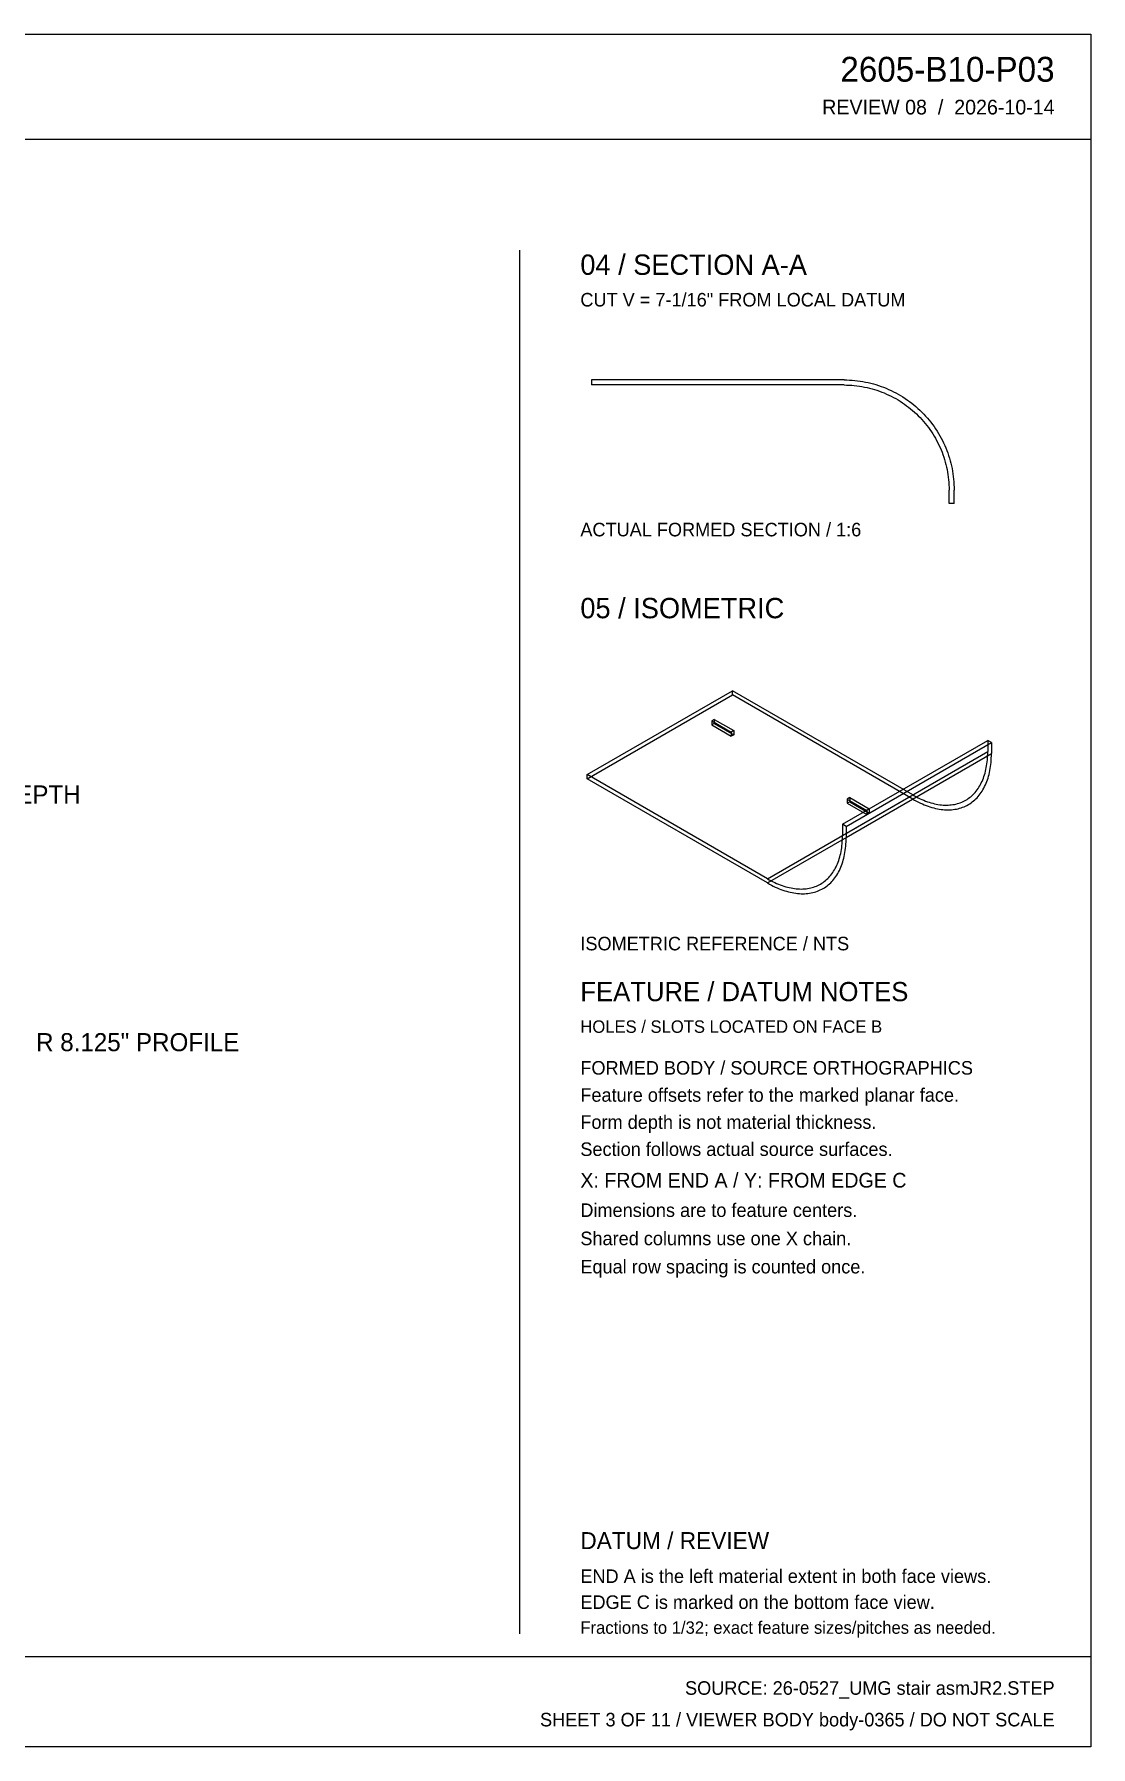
# Model space of a CAD drawing. Header units: inches. Extents: x 2 to 134, y 2 to 86.
# Drawn here: x 82.1 to 134.1, y 1.9 to 86.1 of the extents above; entities that cross this region are included whole.
import ezdxf
from ezdxf.enums import TextEntityAlignment as Align

# ---------------------------------------------------------------- set-up
doc = ezdxf.new("R2010")
doc.units = ezdxf.units.IN
doc.header["$MEASUREMENT"] = 0

msp = doc.modelspace()

# ---------------------------------------------------------------- linework, layer by layer
at = {"layer": 'OUTLINE'}
for p, q in [((1.889, 86.111), (134.111, 86.111)), ((134.111, 86.111), (134.111, 1.889)), ((1.889, 80.944), (134.111, 80.944)), ((106, 75.5), (106, 7.444)), ((109.556, 69.111), (109.556, 68.861)), ((121.972, 69.111), (109.556, 69.111)), ((121.972, 69.111), (122.105, 69.109)), ((122.105, 69.109), (122.238, 69.105)), ((122.238, 69.105), (122.371, 69.096)), ((122.371, 69.096), (122.503, 69.085)), ((122.503, 69.085), (122.635, 69.07)), ((122.635, 69.07), (122.767, 69.052)), ((121.972, 68.861), (109.556, 68.861)), ((121.972, 68.861), (122.099, 68.86)), ((122.099, 68.86), (122.226, 68.855)), ((122.226, 68.855), (122.352, 68.847)), ((122.352, 68.847), (122.479, 68.836)), ((122.479, 68.836), (122.605, 68.822)), ((122.605, 68.822), (122.73, 68.805)), ((122.73, 68.805), (122.856, 68.785)), ((122.767, 69.052), (122.898, 69.031)), ((122.856, 68.785), (122.98, 68.762)), ((122.898, 69.031), (123.029, 69.007)), ((122.98, 68.762), (123.104, 68.736)), ((123.029, 69.007), (123.159, 68.979)), ((123.104, 68.736), (123.228, 68.706)), ((123.159, 68.979), (123.288, 68.949)), ((123.228, 68.706), (123.35, 68.674)), ((123.288, 68.949), (123.417, 68.915)), ((123.35, 68.674), (123.472, 68.639)), ((123.417, 68.915), (123.545, 68.878)), ((123.472, 68.639), (123.593, 68.6)), ((123.545, 68.878), (123.671, 68.838)), ((123.593, 68.6), (123.713, 68.559)), ((123.671, 68.838), (123.797, 68.794)), ((123.713, 68.559), (123.832, 68.515)), ((123.797, 68.794), (123.922, 68.748)), ((123.832, 68.515), (123.949, 68.468)), ((123.922, 68.748), (124.045, 68.699)), ((123.949, 68.468), (124.066, 68.418)), ((124.045, 68.699), (124.167, 68.646)), ((124.066, 68.418), (124.181, 68.365)), ((124.167, 68.646), (124.288, 68.591)), ((124.181, 68.365), (124.295, 68.309)), ((124.288, 68.591), (124.408, 68.533)), ((124.295, 68.309), (124.408, 68.251)), ((124.408, 68.533), (124.526, 68.472)), ((124.408, 68.251), (124.519, 68.19)), ((124.526, 68.472), (124.642, 68.407)), ((124.642, 68.407), (124.757, 68.34)), ((124.757, 68.34), (124.87, 68.271)), ((124.87, 68.271), (124.982, 68.198)), ((124.519, 68.19), (124.628, 68.126)), ((124.628, 68.126), (124.736, 68.06)), ((124.736, 68.06), (124.843, 67.99)), ((124.843, 67.99), (124.947, 67.919)), ((124.947, 67.919), (125.05, 67.844)), ((124.982, 68.198), (125.091, 68.123)), ((125.05, 67.844), (125.151, 67.768)), ((125.091, 68.123), (125.199, 68.045)), ((125.151, 67.768), (125.25, 67.688)), ((125.199, 68.045), (125.305, 67.965)), ((125.25, 67.688), (125.347, 67.607)), ((125.305, 67.965), (125.409, 67.882)), ((125.347, 67.607), (125.442, 67.523)), ((125.409, 67.882), (125.51, 67.796)), ((125.442, 67.523), (125.535, 67.436)), ((125.51, 67.796), (125.61, 67.708)), ((125.535, 67.436), (125.626, 67.348)), ((125.61, 67.708), (125.707, 67.617)), ((125.707, 67.617), (125.802, 67.525)), ((125.802, 67.525), (125.895, 67.429)), ((125.895, 67.429), (125.986, 67.332)), ((125.626, 67.348), (125.714, 67.257)), ((125.714, 67.257), (125.8, 67.164)), ((125.8, 67.164), (125.884, 67.069)), ((125.884, 67.069), (125.966, 66.972)), ((125.966, 66.972), (126.045, 66.873)), ((125.986, 67.332), (126.074, 67.232)), ((126.045, 66.873), (126.122, 66.772)), ((126.074, 67.232), (126.159, 67.131)), ((126.122, 66.772), (126.196, 66.669)), ((126.159, 67.131), (126.242, 67.027)), ((126.196, 66.669), (126.268, 66.565)), ((126.242, 67.027), (126.323, 66.921)), ((126.268, 66.565), (126.337, 66.459)), ((126.323, 66.921), (126.401, 66.813)), ((126.401, 66.813), (126.476, 66.704)), ((126.476, 66.704), (126.549, 66.592)), ((126.549, 66.592), (126.618, 66.479)), ((126.337, 66.459), (126.404, 66.351)), ((126.404, 66.351), (126.468, 66.241)), ((126.468, 66.241), (126.529, 66.13)), ((126.529, 66.13), (126.587, 66.017)), ((126.587, 66.017), (126.643, 65.903)), ((126.618, 66.479), (126.685, 66.364)), ((126.643, 65.903), (126.696, 65.788)), ((126.685, 66.364), (126.749, 66.248)), ((126.696, 65.788), (126.746, 65.672)), ((126.749, 66.248), (126.811, 66.13)), ((126.811, 66.13), (126.869, 66.01)), ((126.869, 66.01), (126.924, 65.89)), ((126.924, 65.89), (126.977, 65.767)), ((126.977, 65.767), (127.026, 65.644)), ((126.746, 65.672), (126.793, 65.554)), ((126.793, 65.554), (126.837, 65.435)), ((126.837, 65.435), (126.878, 65.315)), ((126.878, 65.315), (126.916, 65.194)), ((126.916, 65.194), (126.952, 65.072)), ((126.952, 65.072), (126.984, 64.95)), ((126.984, 64.95), (127.013, 64.826)), ((127.026, 65.644), (127.072, 65.519)), ((127.072, 65.519), (127.115, 65.394)), ((127.115, 65.394), (127.156, 65.267)), ((127.156, 65.267), (127.193, 65.139)), ((127.193, 65.139), (127.227, 65.011)), ((127.227, 65.011), (127.257, 64.881)), ((127.257, 64.881), (127.285, 64.751)), ((127.013, 64.826), (127.04, 64.702)), ((127.04, 64.702), (127.063, 64.578)), ((127.063, 64.578), (127.083, 64.453)), ((127.083, 64.453), (127.1, 64.327)), ((127.1, 64.327), (127.114, 64.201)), ((127.114, 64.201), (127.125, 64.075)), ((127.125, 64.075), (127.133, 63.948)), ((127.285, 64.751), (127.309, 64.62)), ((127.309, 64.62), (127.33, 64.489)), ((127.33, 64.489), (127.348, 64.358)), ((127.348, 64.358), (127.363, 64.225)), ((127.363, 64.225), (127.374, 64.093)), ((127.374, 64.093), (127.382, 63.96)), ((127.133, 63.948), (127.137, 63.821)), ((127.137, 63.821), (127.139, 63.694)), ((127.139, 63.028), (127.139, 63.694)), ((127.382, 63.96), (127.387, 63.827)), ((127.387, 63.827), (127.389, 63.694)), ((127.389, 63.028), (127.389, 63.694)), ((127.389, 63.028), (127.139, 63.028)), ((109.333, 49.699), (116.479, 53.824)), ((109.333, 49.492), (116.479, 53.618)), ((125.352, 48.702), (116.479, 53.824)), ((116.479, 53.618), (116.479, 53.824)), ((125.352, 48.495), (116.479, 53.618)), ((115.586, 52.418), (115.461, 52.346)), ((115.461, 52.346), (115.461, 52.14)), ((115.461, 52.346), (116.419, 51.793)), ((115.586, 52.418), (115.586, 52.212)), ((115.586, 52.418), (116.544, 51.865)), ((115.586, 52.212), (115.461, 52.14)), ((115.461, 52.14), (116.419, 51.586)), ((115.586, 52.212), (116.544, 51.658)), ((116.544, 51.865), (116.419, 51.793)), ((116.419, 51.793), (116.419, 51.586)), ((116.544, 51.658), (116.419, 51.586)), ((116.544, 51.865), (116.544, 51.658)), ((121.898, 47.258), (129.044, 51.383)), ((129.222, 51.28), (129.044, 51.383)), ((129.044, 51.383), (129.044, 50.833)), ((121.898, 46.708), (129.044, 50.833)), ((122.077, 47.155), (129.222, 51.28)), ((122.077, 46.604), (129.222, 50.73)), ((129.034, 50.525), (129.039, 50.627)), ((129.039, 50.627), (129.042, 50.729)), ((129.042, 50.729), (129.044, 50.833)), ((129.218, 50.514), (129.221, 50.621)), ((129.221, 50.621), (129.222, 50.73)), ((129.222, 51.28), (129.222, 50.73)), ((118.206, 44.576), (109.333, 49.699)), ((109.333, 49.492), (109.333, 49.699)), ((128.885, 49.688), (128.91, 49.773)), ((128.91, 49.773), (128.933, 49.861)), ((128.933, 49.861), (128.954, 49.951)), ((128.954, 49.951), (128.973, 50.043)), ((128.973, 50.043), (128.989, 50.136)), ((128.989, 50.136), (129.004, 50.231)), ((129.004, 50.231), (129.016, 50.327)), ((129.016, 50.327), (129.026, 50.426)), ((129.026, 50.426), (129.034, 50.525)), ((129.082, 49.619), (129.106, 49.711)), ((129.106, 49.711), (129.128, 49.805)), ((129.128, 49.805), (129.148, 49.901)), ((129.148, 49.901), (129.165, 49.999)), ((129.165, 49.999), (129.18, 50.099)), ((129.18, 50.099), (129.193, 50.2)), ((129.193, 50.2), (129.204, 50.303)), ((129.204, 50.303), (129.212, 50.407)), ((129.212, 50.407), (129.218, 50.514)), ((118.206, 44.37), (109.333, 49.492)), ((128.421, 48.824), (128.471, 48.883)), ((128.471, 48.883), (128.518, 48.945)), ((128.518, 48.945), (128.564, 49.009)), ((128.564, 49.009), (128.608, 49.075)), ((128.608, 49.075), (128.649, 49.144)), ((128.649, 49.144), (128.689, 49.215)), ((128.689, 49.215), (128.727, 49.289)), ((128.719, 48.818), (128.765, 48.887)), ((128.727, 49.289), (128.763, 49.364)), ((128.763, 49.364), (128.796, 49.442)), ((128.765, 48.887), (128.809, 48.959)), ((128.796, 49.442), (128.828, 49.522)), ((128.809, 48.959), (128.851, 49.034)), ((128.828, 49.522), (128.857, 49.604)), ((128.851, 49.034), (128.89, 49.111)), ((128.857, 49.604), (128.885, 49.688)), ((128.89, 49.111), (128.928, 49.19)), ((128.928, 49.19), (128.963, 49.271)), ((128.963, 49.271), (128.996, 49.355)), ((128.996, 49.355), (129.027, 49.441)), ((129.027, 49.441), (129.056, 49.529)), ((129.056, 49.529), (129.082, 49.619)), ((118.206, 44.576), (125.352, 48.702)), ((118.206, 44.37), (125.352, 48.495)), ((122.255, 48.567), (122.13, 48.495)), ((122.13, 48.495), (122.13, 48.289)), ((122.13, 48.495), (123.089, 47.942)), ((122.255, 48.361), (122.13, 48.289)), ((122.13, 48.289), (123.089, 47.736)), ((122.255, 48.567), (122.255, 48.361)), ((122.255, 48.567), (123.214, 48.014)), ((122.255, 48.361), (123.214, 47.808)), ((123.214, 48.014), (123.089, 47.942)), ((123.214, 48.014), (123.214, 47.808)), ((125.352, 48.702), (125.442, 48.651)), ((125.352, 48.495), (125.447, 48.442)), ((125.442, 48.651), (125.533, 48.602)), ((125.447, 48.442), (125.542, 48.391)), ((125.533, 48.602), (125.623, 48.556)), ((125.542, 48.391), (125.636, 48.343)), ((125.623, 48.556), (125.714, 48.513)), ((125.636, 48.343), (125.731, 48.298)), ((125.714, 48.513), (125.804, 48.473)), ((125.731, 48.298), (125.825, 48.255)), ((125.804, 48.473), (125.893, 48.435)), ((125.825, 48.255), (125.92, 48.216)), ((125.893, 48.435), (125.983, 48.4)), ((125.92, 48.216), (126.013, 48.179)), ((125.983, 48.4), (126.072, 48.368)), ((126.013, 48.179), (126.107, 48.145)), ((126.072, 48.368), (126.161, 48.338)), ((126.107, 48.145), (126.2, 48.114)), ((126.161, 48.338), (126.249, 48.312)), ((126.2, 48.114), (126.292, 48.086)), ((126.249, 48.312), (126.336, 48.288)), ((126.292, 48.086), (126.384, 48.061)), ((126.336, 48.288), (126.423, 48.267)), ((126.384, 48.061), (126.475, 48.039)), ((126.423, 48.267), (126.51, 48.248)), ((126.475, 48.039), (126.566, 48.02)), ((126.51, 48.248), (126.595, 48.233)), ((126.566, 48.02), (126.656, 48.004)), ((126.595, 48.233), (126.68, 48.22)), ((126.68, 48.22), (126.764, 48.211)), ((126.764, 48.211), (126.848, 48.204)), ((126.848, 48.204), (126.93, 48.2)), ((126.93, 48.2), (127.012, 48.199)), ((127.012, 48.199), (127.092, 48.2)), ((127.092, 48.2), (127.171, 48.205)), ((127.171, 48.205), (127.25, 48.212)), ((127.25, 48.212), (127.327, 48.223)), ((127.327, 48.223), (127.403, 48.236)), ((127.403, 48.236), (127.477, 48.252)), ((127.422, 47.993), (127.502, 48.007)), ((127.477, 48.252), (127.551, 48.271)), ((127.502, 48.007), (127.58, 48.024)), ((127.551, 48.271), (127.623, 48.293)), ((127.58, 48.024), (127.657, 48.044)), ((127.623, 48.293), (127.694, 48.317)), ((127.657, 48.044), (127.733, 48.067)), ((127.694, 48.317), (127.763, 48.344)), ((127.733, 48.067), (127.807, 48.092)), ((127.763, 48.344), (127.831, 48.375)), ((127.807, 48.092), (127.88, 48.121)), ((127.831, 48.375), (127.897, 48.407)), ((127.88, 48.121), (127.951, 48.152)), ((127.897, 48.407), (127.962, 48.443)), ((127.951, 48.152), (128.021, 48.187)), ((127.962, 48.443), (128.026, 48.481)), ((128.021, 48.187), (128.089, 48.224)), ((128.026, 48.481), (128.087, 48.523)), ((128.087, 48.523), (128.147, 48.566)), ((128.089, 48.224), (128.155, 48.265)), ((128.147, 48.566), (128.206, 48.613)), ((128.155, 48.265), (128.22, 48.308)), ((128.206, 48.613), (128.262, 48.662)), ((128.22, 48.308), (128.282, 48.353)), ((128.262, 48.662), (128.317, 48.713)), ((128.282, 48.353), (128.344, 48.402)), ((128.317, 48.713), (128.37, 48.767)), ((128.344, 48.402), (128.403, 48.453)), ((128.37, 48.767), (128.421, 48.824)), ((128.403, 48.453), (128.461, 48.507)), ((128.461, 48.507), (128.516, 48.564)), ((128.516, 48.564), (128.57, 48.624)), ((128.57, 48.624), (128.622, 48.686)), ((128.622, 48.686), (128.672, 48.75)), ((128.672, 48.75), (128.719, 48.818)), ((122.077, 47.155), (121.898, 47.258)), ((121.898, 47.258), (121.898, 46.708)), ((123.089, 47.942), (123.089, 47.736)), ((123.214, 47.808), (123.089, 47.736)), ((126.656, 48.004), (126.745, 47.991)), ((126.745, 47.991), (126.833, 47.98)), ((126.833, 47.98), (126.92, 47.973)), ((126.92, 47.973), (127.007, 47.969)), ((127.007, 47.969), (127.092, 47.968)), ((127.092, 47.968), (127.176, 47.97)), ((127.176, 47.97), (127.259, 47.975)), ((127.259, 47.975), (127.342, 47.982)), ((127.342, 47.982), (127.422, 47.993)), ((121.88, 46.3), (121.888, 46.4)), ((121.888, 46.4), (121.893, 46.501)), ((121.893, 46.501), (121.897, 46.604)), ((121.897, 46.604), (121.898, 46.708)), ((122.066, 46.282), (122.072, 46.388)), ((122.072, 46.388), (122.075, 46.495)), ((122.075, 46.495), (122.077, 46.604)), ((122.077, 47.155), (122.077, 46.604)), ((121.712, 45.478), (121.739, 45.562)), ((121.739, 45.562), (121.764, 45.648)), ((121.764, 45.648), (121.787, 45.736)), ((121.787, 45.736), (121.808, 45.825)), ((121.808, 45.825), (121.827, 45.917)), ((121.827, 45.917), (121.844, 46.01)), ((121.844, 46.01), (121.858, 46.105)), ((121.858, 46.105), (121.87, 46.202)), ((121.87, 46.202), (121.88, 46.3)), ((121.91, 45.403), (121.936, 45.493)), ((121.936, 45.493), (121.961, 45.585)), ((121.961, 45.585), (121.982, 45.68)), ((121.982, 45.68), (122.002, 45.775)), ((122.002, 45.775), (122.02, 45.873)), ((122.02, 45.873), (122.035, 45.973)), ((122.035, 45.973), (122.047, 46.074)), ((122.047, 46.074), (122.058, 46.177)), ((122.058, 46.177), (122.066, 46.282)), ((121.171, 44.588), (121.224, 44.642)), ((121.224, 44.642), (121.276, 44.698)), ((121.276, 44.698), (121.325, 44.758)), ((121.325, 44.758), (121.373, 44.819)), ((121.373, 44.819), (121.418, 44.883)), ((121.418, 44.883), (121.462, 44.95)), ((121.462, 44.95), (121.504, 45.018)), ((121.504, 45.018), (121.543, 45.09)), ((121.526, 44.625), (121.574, 44.692)), ((121.543, 45.09), (121.581, 45.163)), ((121.574, 44.692), (121.619, 44.761)), ((121.581, 45.163), (121.617, 45.238)), ((121.617, 45.238), (121.65, 45.316)), ((121.619, 44.761), (121.663, 44.834)), ((121.65, 45.316), (121.682, 45.396)), ((121.663, 44.834), (121.705, 44.908)), ((121.682, 45.396), (121.712, 45.478)), ((121.705, 44.908), (121.744, 44.985)), ((121.744, 44.985), (121.782, 45.064)), ((121.782, 45.064), (121.817, 45.146)), ((121.817, 45.146), (121.85, 45.229)), ((121.85, 45.229), (121.881, 45.315)), ((121.881, 45.315), (121.91, 45.403)), ((118.206, 44.576), (118.297, 44.525)), ((118.206, 44.37), (118.301, 44.316)), ((118.297, 44.525), (118.387, 44.477)), ((118.301, 44.316), (118.396, 44.265)), ((118.387, 44.477), (118.478, 44.431)), ((118.396, 44.265), (118.491, 44.217)), ((118.478, 44.431), (118.568, 44.388)), ((118.491, 44.217), (118.585, 44.172)), ((118.568, 44.388), (118.658, 44.347)), ((118.585, 44.172), (118.68, 44.13)), ((118.658, 44.347), (118.748, 44.309)), ((118.68, 44.13), (118.774, 44.09)), ((118.748, 44.309), (118.837, 44.274)), ((118.774, 44.09), (118.868, 44.053)), ((118.837, 44.274), (118.926, 44.242)), ((118.868, 44.053), (118.961, 44.02)), ((118.926, 44.242), (119.015, 44.213)), ((118.961, 44.02), (119.054, 43.989)), ((119.015, 44.213), (119.103, 44.186)), ((119.054, 43.989), (119.146, 43.961)), ((119.103, 44.186), (119.191, 44.162)), ((119.146, 43.961), (119.238, 43.936)), ((119.191, 44.162), (119.278, 44.141)), ((119.238, 43.936), (119.329, 43.913)), ((119.278, 44.141), (119.364, 44.123)), ((119.329, 43.913), (119.42, 43.894)), ((119.364, 44.123), (119.45, 44.107)), ((119.42, 43.894), (119.51, 43.878)), ((119.45, 44.107), (119.535, 44.095)), ((119.51, 43.878), (119.599, 43.865)), ((119.535, 44.095), (119.619, 44.085)), ((119.599, 43.865), (119.687, 43.855)), ((119.619, 44.085), (119.702, 44.078)), ((119.687, 43.855), (119.774, 43.848)), ((119.702, 44.078), (119.784, 44.074)), ((119.774, 43.848), (119.861, 43.843)), ((119.784, 44.074), (119.866, 44.073)), ((119.861, 43.843), (119.946, 43.842)), ((119.866, 44.073), (119.946, 44.075)), ((119.946, 44.075), (120.026, 44.079)), ((119.946, 43.842), (120.031, 43.844)), ((120.026, 44.079), (120.104, 44.087)), ((120.031, 43.844), (120.114, 43.849)), ((120.104, 44.087), (120.181, 44.097)), ((120.114, 43.849), (120.196, 43.857)), ((120.181, 44.097), (120.257, 44.11)), ((120.196, 43.857), (120.277, 43.868)), ((120.257, 44.11), (120.332, 44.126)), ((120.277, 43.868), (120.356, 43.881)), ((120.332, 44.126), (120.405, 44.145)), ((120.356, 43.881), (120.435, 43.898)), ((120.405, 44.145), (120.477, 44.167)), ((120.435, 43.898), (120.512, 43.918)), ((120.477, 44.167), (120.548, 44.191)), ((120.512, 43.918), (120.587, 43.941)), ((120.548, 44.191), (120.617, 44.219)), ((120.587, 43.941), (120.661, 43.967)), ((120.617, 44.219), (120.685, 44.249)), ((120.661, 43.967), (120.734, 43.995)), ((120.685, 44.249), (120.752, 44.282)), ((120.734, 43.995), (120.805, 44.027)), ((120.752, 44.282), (120.817, 44.317)), ((120.805, 44.027), (120.875, 44.061)), ((120.817, 44.317), (120.88, 44.356)), ((120.875, 44.061), (120.943, 44.099)), ((120.88, 44.356), (120.941, 44.397)), ((120.941, 44.397), (121.001, 44.441)), ((120.943, 44.099), (121.009, 44.139)), ((121.001, 44.441), (121.06, 44.487)), ((121.009, 44.139), (121.074, 44.182)), ((121.06, 44.487), (121.116, 44.536)), ((121.074, 44.182), (121.137, 44.228)), ((121.116, 44.536), (121.171, 44.588)), ((121.137, 44.228), (121.198, 44.276)), ((121.198, 44.276), (121.257, 44.328)), ((121.257, 44.328), (121.315, 44.382)), ((121.315, 44.382), (121.37, 44.439)), ((121.37, 44.439), (121.424, 44.498)), ((121.424, 44.498), (121.476, 44.56)), ((121.476, 44.56), (121.526, 44.625)), ((1.889, 6.333), (134.111, 6.333)), ((134.111, 1.889), (1.889, 1.889))]:
    msp.add_line(p, q, dxfattribs=at)

# ---------------------------------------------------------------- texts
at = {"layer": 'ANNOTATION'}
for s, height, p in [('2605-B10-P03', 1.22222, (132.333, 83.778)), ('REVIEW 08  /  2026-10-14', 0.72222, (132.333, 82.167)), ('SOURCE: 26-0527_UMG stair asmJR2.STEP', 0.66667, (132.333, 4.444)), ('SHEET 3 OF 11 / VIEWER BODY body-0365 / DO NOT SCALE', 0.66667, (132.333, 2.889))]:
    msp.add_text(s, height=height, dxfattribs=at).set_placement(p, align=Align.RIGHT)
for s, height, p in [('04 / SECTION A-A', 1, (109, 74.278)), ('CUT V = 7-1/16" FROM LOCAL DATUM', 0.66667, (109, 72.722)), ('ACTUAL FORMED SECTION / 1:6', 0.66667, (109, 61.417)), ('05 / ISOMETRIC', 1, (109, 57.389)), ('9-1/8" FORM DEPTH', 0.88889, (73.097, 48.278)), ('ISOMETRIC REFERENCE / NTS', 0.66667, (109, 41.056)), ('FEATURE / DATUM NOTES', 0.94444, (109, 38.556)), ('HOLES / SLOTS LOCATED ON FACE B', 0.61111, (109, 37)), ('R 8.125" PROFILE', 0.88889, (82.222, 36.097)), ('FORMED BODY / SOURCE ORTHOGRAPHICS', 0.66667, (109, 34.944)), ('Feature offsets refer to the marked planar face.', 0.66667, (109, 33.611)), ('Form depth is not material thickness.', 0.66667, (109, 32.278)), ('Section follows actual source surfaces.', 0.66667, (109, 30.944)), ('X: FROM END A / Y: FROM EDGE C', 0.72222, (109, 29.389)), ('Dimensions are to feature centers.', 0.66667, (109, 27.944)), ('Shared columns use one X chain.', 0.66667, (109, 26.556)), ('Equal row spacing is counted once.', 0.66667, (109, 25.167)), ('DATUM / REVIEW', 0.83333, (109, 11.611)), ('END A is the left material extent in both face views.', 0.66667, (109, 9.944)), ('EDGE C is marked on the bottom face view.', 0.66667, (109, 8.667)), ('Fractions to 1/32; exact feature sizes/pitches as needed.', 0.61111, (109, 7.444))]:
    msp.add_text(s, height=height, dxfattribs=at).set_placement(p)

doc.saveas('drawing.dxf')
